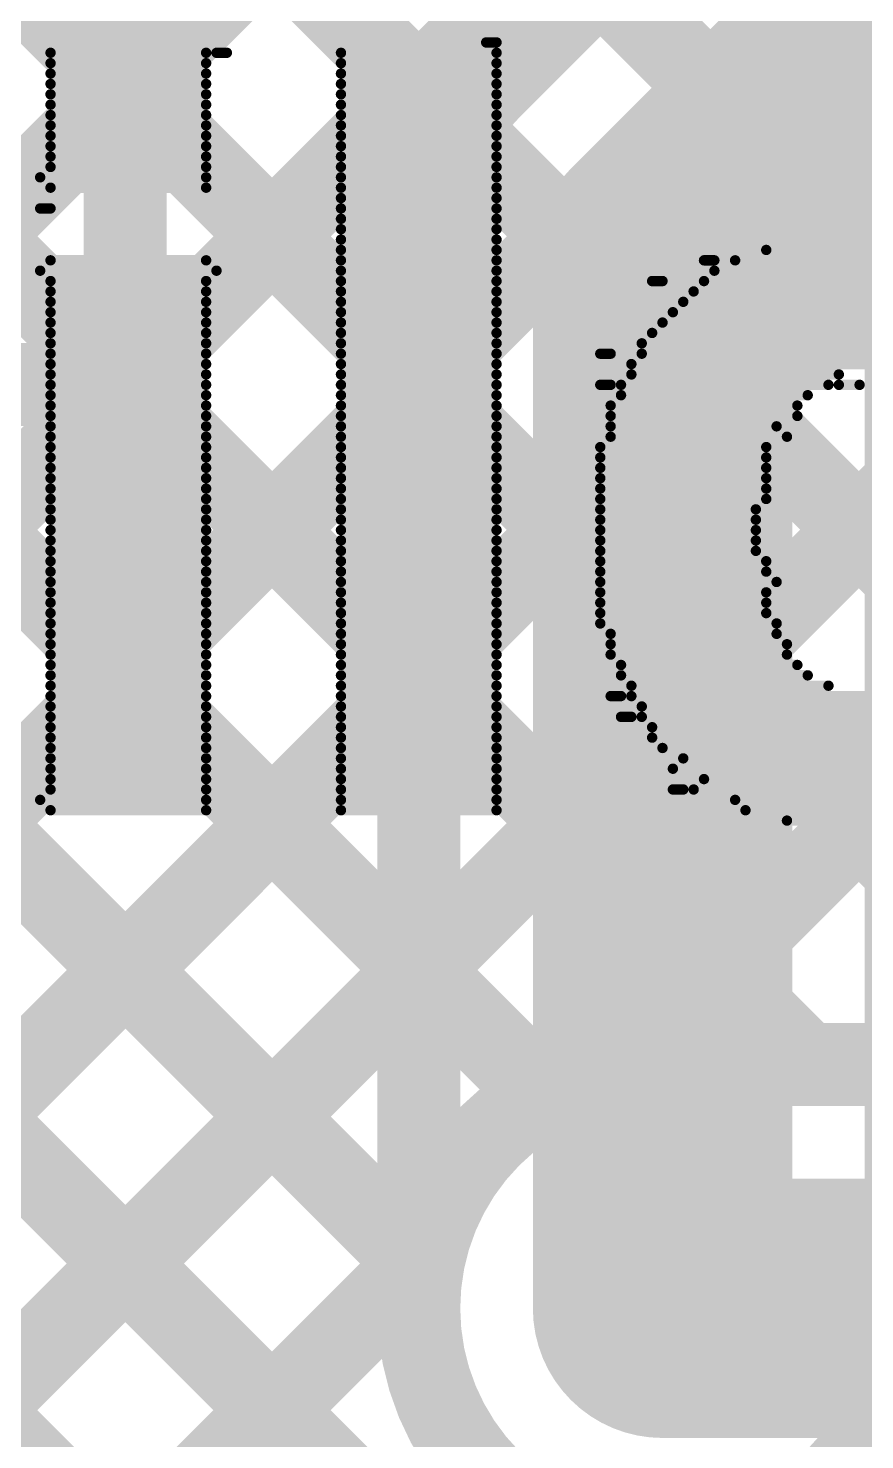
# Model space of a CAD drawing. Header units: millimetres. Extents: x 0.84 to 3.69, y 1.83 to 3.72.
# Drawn here: x 1.4048 to 1.4855, y 2.1043 to 2.2404 of the extents above; entities that cross this region are included whole.
import ezdxf

# ---------------------------------------------------------------- set-up
doc = ezdxf.new("R2010")
doc.units = ezdxf.units.MM
doc.header["$MEASUREMENT"] = 0
for name, color, linetype in [('BottomLayer', 5, 'Continuous'), ('BottomOverlay', 54, 'Continuous'), ('BottomSolder', 6, 'Continuous'), ('MultiLayer', 9, 'Continuous'), ('TopLayer', 1, 'Continuous'), ('TopSolder', 216, 'Continuous'), ('ViaHoleLayer', 16, 'Continuous')]:
    doc.layers.add(name, color=color, linetype=linetype)

msp = doc.modelspace()

# ---------------------------------------------------------------- linework, layer by layer
at = {"layer": 'BottomLayer'}
for points, const_width in [([(0.97539, 2.645), (1.47989, 2.1405)], 0.008), ([(1.00367, 2.645), (1.50817, 2.1405)], 0.008), ([(1.03196, 2.645), (1.53646, 2.1405)], 0.008), ([(1.06368, 2.52842), (1.45457, 2.13753)], 0.008), ([(1.0616, 2.50222), (1.44284, 2.12098)], 0.008), ([(1.05228, 2.48326), (1.66753, 1.868)], 0.008), ([(1.03816, 2.46909), (1.63925, 1.868)], 0.008), ([(1.17961, 1.915), (1.63711, 2.3725)], 0.008), ([(1.1809, 2.00114), (1.55226, 2.3725)], 0.008), ([(1.1809, 1.94457), (1.60882, 2.3725)], 0.008), ([(1.1809, 1.97286), (1.58054, 2.3725)], 0.008), ([(1.20789, 1.915), (1.66539, 2.3725)], 0.008), ([(1.33274, 2.3725), (1.56474, 2.1405)], 0.008), ([(1.36102, 2.3725), (1.59302, 2.1405)], 0.008), ([(1.46118, 2.14), (1.69368, 2.3725)], 0.008), ([(1.466, 2.1405), (1.638, 2.1405)], 0.008), ([(1.466, 2.117), (1.638, 2.117)], 0.025), ([(1.23618, 1.915), (1.443, 2.12182)], 0.008)]:
    msp.add_lwpolyline(points, dxfattribs=dict(at, const_width=const_width))
at = {"layer": 'BottomLayer', "const_width": 0.008}
msp.add_lwpolyline([(1.466, 2.0935, -1), (1.466, 2.1405)], format="xyb", dxfattribs=at)
at = {"layer": 'BottomLayer'}
for points, const_width in [([(1.464, 2.1405, 1), (1.468, 2.1405, 1)], 0.004), ([(1.464, 2.1405, 1), (1.468, 2.1405, 1)], 0.004), ([(1.47789, 2.1405, 1), (1.48189, 2.1405, 1)], 0.004), ([(1.45918, 2.14, 1), (1.46318, 2.14, 1)], 0.004), ([(1.45257, 2.13753, 1), (1.45657, 2.13753, 1)], 0.004), ([(1.45975, 2.117, 1), (1.47225, 2.117, 1)], 0.0125), ([(1.46009, 2.117, 1), (1.47191, 2.117, 1)], 0.01181), ([(1.44084, 2.12098, 1), (1.44484, 2.12098, 1)], 0.004), ([(1.441, 2.12182, 1), (1.445, 2.12182, 1)], 0.004)]:
    msp.add_lwpolyline(points, format="xyb", close=True, dxfattribs=dict(at, const_width=const_width))
at = {"layer": 'BottomOverlay', "const_width": 0.001}
for points in [[(1.449, 2.239), (1.45, 2.239)], [(1.407, 2.238), (1.422, 2.238)], [(1.423, 2.238), (1.424, 2.238)], [(1.435, 2.238), (1.45, 2.238)], [(1.407, 2.237), (1.422, 2.237)], [(1.435, 2.237), (1.45, 2.237)], [(1.407, 2.236), (1.422, 2.236)], [(1.407, 2.235), (1.422, 2.235)], [(1.435, 2.236), (1.45, 2.236)], [(1.435, 2.235), (1.45, 2.235)], [(1.407, 2.234), (1.422, 2.234)], [(1.435, 2.234), (1.45, 2.234)], [(1.407, 2.233), (1.422, 2.233)], [(1.407, 2.232), (1.422, 2.232)], [(1.435, 2.233), (1.45, 2.233)], [(1.435, 2.232), (1.45, 2.232)], [(1.407, 2.231), (1.422, 2.231)], [(1.435, 2.231), (1.45, 2.231)], [(1.407, 2.23), (1.422, 2.23)], [(1.435, 2.23), (1.45, 2.23)], [(1.407, 2.229), (1.422, 2.229)], [(1.407, 2.228), (1.422, 2.228)], [(1.435, 2.229), (1.45, 2.229)], [(1.435, 2.228), (1.45, 2.228)], [(1.407, 2.227), (1.422, 2.227)], [(1.435, 2.227), (1.45, 2.227)], [(1.406, 2.226), (1.422, 2.226)], [(1.435, 2.226), (1.45, 2.226)], [(1.407, 2.225), (1.422, 2.225)], [(1.435, 2.225), (1.45, 2.225)], [(1.435, 2.224), (1.45, 2.224)], [(1.406, 2.223), (1.407, 2.223)], [(1.435, 2.223), (1.45, 2.223)], [(1.435, 2.222), (1.45, 2.222)], [(1.435, 2.221), (1.45, 2.221)], [(1.435, 2.22), (1.45, 2.22)], [(1.435, 2.219), (1.45, 2.219)], [(1.476, 2.219), (1.488, 2.219)], [(1.406, 2.217), (1.423, 2.217)], [(1.407, 2.218), (1.422, 2.218)], [(1.435, 2.218), (1.45, 2.218)], [(1.435, 2.217), (1.45, 2.217)], [(1.47, 2.218), (1.471, 2.218)], [(1.471, 2.217), (1.493, 2.217)], [(1.473, 2.218), (1.491, 2.218)], [(1.407, 2.216), (1.422, 2.216)], [(1.435, 2.216), (1.45, 2.216)], [(1.465, 2.216), (1.466, 2.216)], [(1.47, 2.216), (1.494, 2.216)], [(1.407, 2.215), (1.422, 2.215)], [(1.435, 2.215), (1.45, 2.215)], [(1.469, 2.215), (1.495, 2.215)], [(1.407, 2.214), (1.422, 2.214)], [(1.407, 2.213), (1.422, 2.213)], [(1.435, 2.214), (1.45, 2.214)], [(1.435, 2.213), (1.45, 2.213)], [(1.467, 2.213), (1.512, 2.213)], [(1.468, 2.214), (1.497, 2.214)], [(1.407, 2.212), (1.422, 2.212)], [(1.435, 2.212), (1.45, 2.212)], [(1.466, 2.212), (1.512, 2.212)], [(1.407, 2.211), (1.422, 2.211)], [(1.435, 2.211), (1.45, 2.211)], [(1.465, 2.211), (1.512, 2.211)], [(1.407, 2.21), (1.422, 2.21)], [(1.407, 2.209), (1.422, 2.209)], [(1.435, 2.21), (1.45, 2.21)], [(1.435, 2.209), (1.45, 2.209)], [(1.46, 2.209), (1.461, 2.209)], [(1.464, 2.21), (1.512, 2.21)], [(1.464, 2.209), (1.512, 2.209)], [(1.407, 2.208), (1.422, 2.208)], [(1.435, 2.208), (1.45, 2.208)], [(1.463, 2.208), (1.512, 2.208)], [(1.407, 2.207), (1.422, 2.207)], [(1.435, 2.207), (1.45, 2.207)], [(1.463, 2.207), (1.483, 2.207)], [(1.407, 2.206), (1.422, 2.206)], [(1.407, 2.205), (1.422, 2.205)], [(1.435, 2.206), (1.45, 2.206)], [(1.435, 2.205), (1.45, 2.205)], [(1.46, 2.206), (1.461, 2.206)], [(1.462, 2.206), (1.482, 2.206)], [(1.462, 2.205), (1.48, 2.205)], [(1.483, 2.206), (1.485, 2.206)], [(1.407, 2.204), (1.422, 2.204)], [(1.435, 2.204), (1.45, 2.204)], [(1.461, 2.204), (1.479, 2.204)], [(1.407, 2.203), (1.422, 2.203)], [(1.435, 2.203), (1.45, 2.203)], [(1.461, 2.203), (1.479, 2.203)], [(1.407, 2.202), (1.422, 2.202)], [(1.407, 2.201), (1.422, 2.201)], [(1.435, 2.202), (1.45, 2.202)], [(1.435, 2.201), (1.45, 2.201)], [(1.461, 2.202), (1.477, 2.202)], [(1.461, 2.201), (1.478, 2.201)], [(1.407, 2.2), (1.422, 2.2)], [(1.435, 2.2), (1.45, 2.2)], [(1.46, 2.2), (1.476, 2.2)], [(1.407, 2.199), (1.422, 2.199)], [(1.407, 2.198), (1.422, 2.198)], [(1.435, 2.199), (1.45, 2.199)], [(1.435, 2.198), (1.45, 2.198)], [(1.46, 2.199), (1.476, 2.199)], [(1.46, 2.198), (1.476, 2.198)], [(1.407, 2.197), (1.422, 2.197)], [(1.435, 2.197), (1.45, 2.197)], [(1.46, 2.197), (1.476, 2.197)], [(1.407, 2.196), (1.422, 2.196)], [(1.435, 2.196), (1.45, 2.196)], [(1.46, 2.196), (1.476, 2.196)], [(1.407, 2.195), (1.422, 2.195)], [(1.407, 2.194), (1.422, 2.194)], [(1.435, 2.195), (1.45, 2.195)], [(1.435, 2.194), (1.45, 2.194)], [(1.46, 2.195), (1.476, 2.195)], [(1.46, 2.194), (1.475, 2.194)], [(1.407, 2.193), (1.422, 2.193)], [(1.435, 2.193), (1.45, 2.193)], [(1.46, 2.193), (1.475, 2.193)], [(1.407, 2.192), (1.422, 2.192)], [(1.435, 2.192), (1.45, 2.192)], [(1.46, 2.192), (1.475, 2.192)], [(1.407, 2.191), (1.422, 2.191)], [(1.407, 2.19), (1.422, 2.19)], [(1.435, 2.191), (1.45, 2.191)], [(1.435, 2.19), (1.45, 2.19)], [(1.46, 2.191), (1.475, 2.191)], [(1.46, 2.19), (1.475, 2.19)], [(1.407, 2.189), (1.422, 2.189)], [(1.435, 2.189), (1.45, 2.189)], [(1.46, 2.189), (1.476, 2.189)], [(1.407, 2.188), (1.422, 2.188)], [(1.435, 2.188), (1.45, 2.188)], [(1.46, 2.188), (1.476, 2.188)], [(1.407, 2.187), (1.422, 2.187)], [(1.407, 2.186), (1.422, 2.186)], [(1.435, 2.187), (1.45, 2.187)], [(1.435, 2.186), (1.45, 2.186)], [(1.46, 2.187), (1.477, 2.187)], [(1.46, 2.186), (1.476, 2.186)], [(1.407, 2.185), (1.422, 2.185)], [(1.435, 2.185), (1.45, 2.185)], [(1.46, 2.185), (1.476, 2.185)], [(1.407, 2.184), (1.422, 2.184)], [(1.407, 2.183), (1.422, 2.183)], [(1.435, 2.184), (1.45, 2.184)], [(1.435, 2.183), (1.45, 2.183)], [(1.46, 2.184), (1.476, 2.184)], [(1.46, 2.183), (1.477, 2.183)], [(1.407, 2.182), (1.422, 2.182)], [(1.435, 2.182), (1.45, 2.182)], [(1.461, 2.182), (1.477, 2.182)], [(1.407, 2.181), (1.422, 2.181)], [(1.435, 2.181), (1.45, 2.181)], [(1.461, 2.181), (1.478, 2.181)], [(1.407, 2.18), (1.422, 2.18)], [(1.407, 2.179), (1.422, 2.179)], [(1.435, 2.18), (1.45, 2.18)], [(1.435, 2.179), (1.45, 2.179)], [(1.461, 2.18), (1.478, 2.18)], [(1.462, 2.179), (1.479, 2.179)], [(1.407, 2.178), (1.422, 2.178)], [(1.435, 2.178), (1.45, 2.178)], [(1.462, 2.178), (1.48, 2.178)], [(1.407, 2.177), (1.422, 2.177)], [(1.435, 2.177), (1.45, 2.177)], [(1.463, 2.177), (1.482, 2.177)], [(1.407, 2.176), (1.422, 2.176)], [(1.407, 2.175), (1.422, 2.175)], [(1.435, 2.176), (1.45, 2.176)], [(1.435, 2.175), (1.45, 2.175)], [(1.461, 2.176), (1.462, 2.176)], [(1.463, 2.176), (1.512, 2.176)], [(1.464, 2.175), (1.512, 2.175)], [(1.407, 2.174), (1.422, 2.174)], [(1.435, 2.174), (1.45, 2.174)], [(1.462, 2.174), (1.463, 2.174)], [(1.464, 2.174), (1.512, 2.174)], [(1.407, 2.173), (1.422, 2.173)], [(1.435, 2.173), (1.45, 2.173)], [(1.465, 2.173), (1.512, 2.173)], [(1.407, 2.172), (1.422, 2.172)], [(1.407, 2.171), (1.422, 2.171)], [(1.435, 2.172), (1.45, 2.172)], [(1.435, 2.171), (1.45, 2.171)], [(1.465, 2.172), (1.512, 2.172)], [(1.466, 2.171), (1.512, 2.171)], [(1.407, 2.17), (1.422, 2.17)], [(1.435, 2.17), (1.45, 2.17)], [(1.468, 2.17), (1.512, 2.17)], [(1.407, 2.169), (1.422, 2.169)], [(1.435, 2.169), (1.45, 2.169)], [(1.467, 2.169), (1.496, 2.169)], [(1.407, 2.168), (1.422, 2.168)], [(1.407, 2.167), (1.422, 2.167)], [(1.435, 2.168), (1.45, 2.168)], [(1.435, 2.167), (1.45, 2.167)], [(1.467, 2.167), (1.468, 2.167)], [(1.469, 2.167), (1.493, 2.167)], [(1.47, 2.168), (1.495, 2.168)], [(1.406, 2.166), (1.422, 2.166)], [(1.435, 2.166), (1.45, 2.166)], [(1.473, 2.166), (1.492, 2.166)], [(1.407, 2.165), (1.422, 2.165)], [(1.435, 2.165), (1.45, 2.165)], [(1.474, 2.165), (1.49, 2.165)], [(1.478, 2.164), (1.487, 2.164)]]:
    msp.add_lwpolyline(points, dxfattribs=at)
at = {"layer": 'BottomOverlay', "const_width": 0.0005}
for points in [[(1.44875, 2.239, 1), (1.44925, 2.239, 1)], [(1.44975, 2.239, 1), (1.45025, 2.239, 1)], [(1.40675, 2.238, 1), (1.40725, 2.238, 1)], [(1.42175, 2.238, 1), (1.42225, 2.238, 1)], [(1.42275, 2.238, 1), (1.42325, 2.238, 1)], [(1.42375, 2.238, 1), (1.42425, 2.238, 1)], [(1.43475, 2.238, 1), (1.43525, 2.238, 1)], [(1.44975, 2.238, 1), (1.45025, 2.238, 1)], [(1.40675, 2.237, 1), (1.40725, 2.237, 1)], [(1.42175, 2.237, 1), (1.42225, 2.237, 1)], [(1.43475, 2.237, 1), (1.43525, 2.237, 1)], [(1.44975, 2.237, 1), (1.45025, 2.237, 1)], [(1.40675, 2.236, 1), (1.40725, 2.236, 1)], [(1.40675, 2.235, 1), (1.40725, 2.235, 1)], [(1.42175, 2.236, 1), (1.42225, 2.236, 1)], [(1.42175, 2.235, 1), (1.42225, 2.235, 1)], [(1.43475, 2.236, 1), (1.43525, 2.236, 1)], [(1.43475, 2.235, 1), (1.43525, 2.235, 1)], [(1.44975, 2.236, 1), (1.45025, 2.236, 1)], [(1.44975, 2.235, 1), (1.45025, 2.235, 1)], [(1.40675, 2.234, 1), (1.40725, 2.234, 1)], [(1.42175, 2.234, 1), (1.42225, 2.234, 1)], [(1.43475, 2.234, 1), (1.43525, 2.234, 1)], [(1.44975, 2.234, 1), (1.45025, 2.234, 1)], [(1.40675, 2.233, 1), (1.40725, 2.233, 1)], [(1.40675, 2.232, 1), (1.40725, 2.232, 1)], [(1.42175, 2.233, 1), (1.42225, 2.233, 1)], [(1.42175, 2.232, 1), (1.42225, 2.232, 1)], [(1.43475, 2.233, 1), (1.43525, 2.233, 1)], [(1.43475, 2.232, 1), (1.43525, 2.232, 1)], [(1.44975, 2.233, 1), (1.45025, 2.233, 1)], [(1.44975, 2.232, 1), (1.45025, 2.232, 1)], [(1.40675, 2.231, 1), (1.40725, 2.231, 1)], [(1.42175, 2.231, 1), (1.42225, 2.231, 1)], [(1.43475, 2.231, 1), (1.43525, 2.231, 1)], [(1.44975, 2.231, 1), (1.45025, 2.231, 1)], [(1.40675, 2.23, 1), (1.40725, 2.23, 1)], [(1.42175, 2.23, 1), (1.42225, 2.23, 1)], [(1.43475, 2.23, 1), (1.43525, 2.23, 1)], [(1.44975, 2.23, 1), (1.45025, 2.23, 1)], [(1.40675, 2.229, 1), (1.40725, 2.229, 1)], [(1.40675, 2.228, 1), (1.40725, 2.228, 1)], [(1.42175, 2.229, 1), (1.42225, 2.229, 1)], [(1.42175, 2.228, 1), (1.42225, 2.228, 1)], [(1.43475, 2.229, 1), (1.43525, 2.229, 1)], [(1.43475, 2.228, 1), (1.43525, 2.228, 1)], [(1.44975, 2.229, 1), (1.45025, 2.229, 1)], [(1.44975, 2.228, 1), (1.45025, 2.228, 1)], [(1.40675, 2.227, 1), (1.40725, 2.227, 1)], [(1.42175, 2.227, 1), (1.42225, 2.227, 1)], [(1.43475, 2.227, 1), (1.43525, 2.227, 1)], [(1.44975, 2.227, 1), (1.45025, 2.227, 1)], [(1.40575, 2.226, 1), (1.40625, 2.226, 1)], [(1.42175, 2.226, 1), (1.42225, 2.226, 1)], [(1.43475, 2.226, 1), (1.43525, 2.226, 1)], [(1.44975, 2.226, 1), (1.45025, 2.226, 1)], [(1.40675, 2.225, 1), (1.40725, 2.225, 1)], [(1.42175, 2.225, 1), (1.42225, 2.225, 1)], [(1.43475, 2.225, 1), (1.43525, 2.225, 1)], [(1.43475, 2.224, 1), (1.43525, 2.224, 1)], [(1.44975, 2.225, 1), (1.45025, 2.225, 1)], [(1.44975, 2.224, 1), (1.45025, 2.224, 1)], [(1.40575, 2.223, 1), (1.40625, 2.223, 1)], [(1.40675, 2.223, 1), (1.40725, 2.223, 1)], [(1.43475, 2.223, 1), (1.43525, 2.223, 1)], [(1.44975, 2.223, 1), (1.45025, 2.223, 1)], [(1.43475, 2.222, 1), (1.43525, 2.222, 1)], [(1.44975, 2.222, 1), (1.45025, 2.222, 1)], [(1.43475, 2.221, 1), (1.43525, 2.221, 1)], [(1.43475, 2.22, 1), (1.43525, 2.22, 1)], [(1.44975, 2.221, 1), (1.45025, 2.221, 1)], [(1.44975, 2.22, 1), (1.45025, 2.22, 1)], [(1.43475, 2.219, 1), (1.43525, 2.219, 1)], [(1.44975, 2.219, 1), (1.45025, 2.219, 1)], [(1.47575, 2.219, 1), (1.47625, 2.219, 1)], [(1.40575, 2.217, 1), (1.40625, 2.217, 1)], [(1.40675, 2.218, 1), (1.40725, 2.218, 1)], [(1.42175, 2.218, 1), (1.42225, 2.218, 1)], [(1.42275, 2.217, 1), (1.42325, 2.217, 1)], [(1.43475, 2.218, 1), (1.43525, 2.218, 1)], [(1.43475, 2.217, 1), (1.43525, 2.217, 1)], [(1.44975, 2.218, 1), (1.45025, 2.218, 1)], [(1.44975, 2.217, 1), (1.45025, 2.217, 1)], [(1.46975, 2.218, 1), (1.47025, 2.218, 1)], [(1.47075, 2.218, 1), (1.47125, 2.218, 1)], [(1.47075, 2.217, 1), (1.47125, 2.217, 1)], [(1.47275, 2.218, 1), (1.47325, 2.218, 1)], [(1.40675, 2.216, 1), (1.40725, 2.216, 1)], [(1.42175, 2.216, 1), (1.42225, 2.216, 1)], [(1.43475, 2.216, 1), (1.43525, 2.216, 1)], [(1.44975, 2.216, 1), (1.45025, 2.216, 1)], [(1.46475, 2.216, 1), (1.46525, 2.216, 1)], [(1.46575, 2.216, 1), (1.46625, 2.216, 1)], [(1.46975, 2.216, 1), (1.47025, 2.216, 1)], [(1.40675, 2.215, 1), (1.40725, 2.215, 1)], [(1.42175, 2.215, 1), (1.42225, 2.215, 1)], [(1.43475, 2.215, 1), (1.43525, 2.215, 1)], [(1.44975, 2.215, 1), (1.45025, 2.215, 1)], [(1.46875, 2.215, 1), (1.46925, 2.215, 1)], [(1.40675, 2.214, 1), (1.40725, 2.214, 1)], [(1.40675, 2.213, 1), (1.40725, 2.213, 1)], [(1.42175, 2.214, 1), (1.42225, 2.214, 1)], [(1.42175, 2.213, 1), (1.42225, 2.213, 1)], [(1.43475, 2.214, 1), (1.43525, 2.214, 1)], [(1.43475, 2.213, 1), (1.43525, 2.213, 1)], [(1.44975, 2.214, 1), (1.45025, 2.214, 1)], [(1.44975, 2.213, 1), (1.45025, 2.213, 1)], [(1.46675, 2.213, 1), (1.46725, 2.213, 1)], [(1.46775, 2.214, 1), (1.46825, 2.214, 1)], [(1.40675, 2.212, 1), (1.40725, 2.212, 1)], [(1.42175, 2.212, 1), (1.42225, 2.212, 1)], [(1.43475, 2.212, 1), (1.43525, 2.212, 1)], [(1.44975, 2.212, 1), (1.45025, 2.212, 1)], [(1.46575, 2.212, 1), (1.46625, 2.212, 1)], [(1.40675, 2.211, 1), (1.40725, 2.211, 1)], [(1.42175, 2.211, 1), (1.42225, 2.211, 1)], [(1.43475, 2.211, 1), (1.43525, 2.211, 1)], [(1.44975, 2.211, 1), (1.45025, 2.211, 1)], [(1.46475, 2.211, 1), (1.46525, 2.211, 1)], [(1.40675, 2.21, 1), (1.40725, 2.21, 1)], [(1.40675, 2.209, 1), (1.40725, 2.209, 1)], [(1.42175, 2.21, 1), (1.42225, 2.21, 1)], [(1.42175, 2.209, 1), (1.42225, 2.209, 1)], [(1.43475, 2.21, 1), (1.43525, 2.21, 1)], [(1.43475, 2.209, 1), (1.43525, 2.209, 1)], [(1.44975, 2.21, 1), (1.45025, 2.21, 1)], [(1.44975, 2.209, 1), (1.45025, 2.209, 1)], [(1.45975, 2.209, 1), (1.46025, 2.209, 1)], [(1.46075, 2.209, 1), (1.46125, 2.209, 1)], [(1.46375, 2.21, 1), (1.46425, 2.21, 1)], [(1.46375, 2.209, 1), (1.46425, 2.209, 1)], [(1.40675, 2.208, 1), (1.40725, 2.208, 1)], [(1.42175, 2.208, 1), (1.42225, 2.208, 1)], [(1.43475, 2.208, 1), (1.43525, 2.208, 1)], [(1.44975, 2.208, 1), (1.45025, 2.208, 1)], [(1.46275, 2.208, 1), (1.46325, 2.208, 1)], [(1.40675, 2.207, 1), (1.40725, 2.207, 1)], [(1.42175, 2.207, 1), (1.42225, 2.207, 1)], [(1.43475, 2.207, 1), (1.43525, 2.207, 1)], [(1.44975, 2.207, 1), (1.45025, 2.207, 1)], [(1.46275, 2.207, 1), (1.46325, 2.207, 1)], [(1.48275, 2.207, 1), (1.48325, 2.207, 1)], [(1.40675, 2.206, 1), (1.40725, 2.206, 1)], [(1.40675, 2.205, 1), (1.40725, 2.205, 1)], [(1.42175, 2.206, 1), (1.42225, 2.206, 1)], [(1.42175, 2.205, 1), (1.42225, 2.205, 1)], [(1.43475, 2.206, 1), (1.43525, 2.206, 1)], [(1.43475, 2.205, 1), (1.43525, 2.205, 1)], [(1.44975, 2.206, 1), (1.45025, 2.206, 1)], [(1.44975, 2.205, 1), (1.45025, 2.205, 1)], [(1.45975, 2.206, 1), (1.46025, 2.206, 1)], [(1.46075, 2.206, 1), (1.46125, 2.206, 1)], [(1.46175, 2.206, 1), (1.46225, 2.206, 1)], [(1.46175, 2.205, 1), (1.46225, 2.205, 1)], [(1.47975, 2.205, 1), (1.48025, 2.205, 1)], [(1.48175, 2.206, 1), (1.48225, 2.206, 1)], [(1.48275, 2.206, 1), (1.48325, 2.206, 1)], [(1.48475, 2.206, 1), (1.48525, 2.206, 1)], [(1.40675, 2.204, 1), (1.40725, 2.204, 1)], [(1.42175, 2.204, 1), (1.42225, 2.204, 1)], [(1.43475, 2.204, 1), (1.43525, 2.204, 1)], [(1.44975, 2.204, 1), (1.45025, 2.204, 1)], [(1.46075, 2.204, 1), (1.46125, 2.204, 1)], [(1.47875, 2.204, 1), (1.47925, 2.204, 1)], [(1.40675, 2.203, 1), (1.40725, 2.203, 1)], [(1.42175, 2.203, 1), (1.42225, 2.203, 1)], [(1.43475, 2.203, 1), (1.43525, 2.203, 1)], [(1.44975, 2.203, 1), (1.45025, 2.203, 1)], [(1.46075, 2.203, 1), (1.46125, 2.203, 1)], [(1.47875, 2.203, 1), (1.47925, 2.203, 1)], [(1.40675, 2.202, 1), (1.40725, 2.202, 1)], [(1.40675, 2.201, 1), (1.40725, 2.201, 1)], [(1.42175, 2.202, 1), (1.42225, 2.202, 1)], [(1.42175, 2.201, 1), (1.42225, 2.201, 1)], [(1.43475, 2.202, 1), (1.43525, 2.202, 1)], [(1.43475, 2.201, 1), (1.43525, 2.201, 1)], [(1.44975, 2.202, 1), (1.45025, 2.202, 1)], [(1.44975, 2.201, 1), (1.45025, 2.201, 1)], [(1.46075, 2.202, 1), (1.46125, 2.202, 1)], [(1.46075, 2.201, 1), (1.46125, 2.201, 1)], [(1.47675, 2.202, 1), (1.47725, 2.202, 1)], [(1.47775, 2.201, 1), (1.47825, 2.201, 1)], [(1.40675, 2.2, 1), (1.40725, 2.2, 1)], [(1.42175, 2.2, 1), (1.42225, 2.2, 1)], [(1.43475, 2.2, 1), (1.43525, 2.2, 1)], [(1.44975, 2.2, 1), (1.45025, 2.2, 1)], [(1.45975, 2.2, 1), (1.46025, 2.2, 1)], [(1.47575, 2.2, 1), (1.47625, 2.2, 1)], [(1.40675, 2.199, 1), (1.40725, 2.199, 1)], [(1.40675, 2.198, 1), (1.40725, 2.198, 1)], [(1.42175, 2.199, 1), (1.42225, 2.199, 1)], [(1.42175, 2.198, 1), (1.42225, 2.198, 1)], [(1.43475, 2.199, 1), (1.43525, 2.199, 1)], [(1.43475, 2.198, 1), (1.43525, 2.198, 1)], [(1.44975, 2.199, 1), (1.45025, 2.199, 1)], [(1.44975, 2.198, 1), (1.45025, 2.198, 1)], [(1.45975, 2.199, 1), (1.46025, 2.199, 1)], [(1.45975, 2.198, 1), (1.46025, 2.198, 1)], [(1.47575, 2.199, 1), (1.47625, 2.199, 1)], [(1.47575, 2.198, 1), (1.47625, 2.198, 1)], [(1.40675, 2.197, 1), (1.40725, 2.197, 1)], [(1.42175, 2.197, 1), (1.42225, 2.197, 1)], [(1.43475, 2.197, 1), (1.43525, 2.197, 1)], [(1.44975, 2.197, 1), (1.45025, 2.197, 1)], [(1.45975, 2.197, 1), (1.46025, 2.197, 1)], [(1.47575, 2.197, 1), (1.47625, 2.197, 1)], [(1.40675, 2.196, 1), (1.40725, 2.196, 1)], [(1.42175, 2.196, 1), (1.42225, 2.196, 1)], [(1.43475, 2.196, 1), (1.43525, 2.196, 1)], [(1.44975, 2.196, 1), (1.45025, 2.196, 1)], [(1.45975, 2.196, 1), (1.46025, 2.196, 1)], [(1.47575, 2.196, 1), (1.47625, 2.196, 1)], [(1.40675, 2.195, 1), (1.40725, 2.195, 1)], [(1.40675, 2.194, 1), (1.40725, 2.194, 1)], [(1.42175, 2.195, 1), (1.42225, 2.195, 1)], [(1.42175, 2.194, 1), (1.42225, 2.194, 1)], [(1.43475, 2.195, 1), (1.43525, 2.195, 1)], [(1.43475, 2.194, 1), (1.43525, 2.194, 1)], [(1.44975, 2.195, 1), (1.45025, 2.195, 1)], [(1.44975, 2.194, 1), (1.45025, 2.194, 1)], [(1.45975, 2.195, 1), (1.46025, 2.195, 1)], [(1.45975, 2.194, 1), (1.46025, 2.194, 1)], [(1.47475, 2.194, 1), (1.47525, 2.194, 1)], [(1.47575, 2.195, 1), (1.47625, 2.195, 1)], [(1.40675, 2.193, 1), (1.40725, 2.193, 1)], [(1.42175, 2.193, 1), (1.42225, 2.193, 1)], [(1.43475, 2.193, 1), (1.43525, 2.193, 1)], [(1.44975, 2.193, 1), (1.45025, 2.193, 1)], [(1.45975, 2.193, 1), (1.46025, 2.193, 1)], [(1.47475, 2.193, 1), (1.47525, 2.193, 1)], [(1.40675, 2.192, 1), (1.40725, 2.192, 1)], [(1.42175, 2.192, 1), (1.42225, 2.192, 1)], [(1.43475, 2.192, 1), (1.43525, 2.192, 1)], [(1.44975, 2.192, 1), (1.45025, 2.192, 1)], [(1.45975, 2.192, 1), (1.46025, 2.192, 1)], [(1.47475, 2.192, 1), (1.47525, 2.192, 1)], [(1.40675, 2.191, 1), (1.40725, 2.191, 1)], [(1.40675, 2.19, 1), (1.40725, 2.19, 1)], [(1.42175, 2.191, 1), (1.42225, 2.191, 1)], [(1.42175, 2.19, 1), (1.42225, 2.19, 1)], [(1.43475, 2.191, 1), (1.43525, 2.191, 1)], [(1.43475, 2.19, 1), (1.43525, 2.19, 1)], [(1.44975, 2.191, 1), (1.45025, 2.191, 1)], [(1.44975, 2.19, 1), (1.45025, 2.19, 1)], [(1.45975, 2.191, 1), (1.46025, 2.191, 1)], [(1.45975, 2.19, 1), (1.46025, 2.19, 1)], [(1.47475, 2.191, 1), (1.47525, 2.191, 1)], [(1.47475, 2.19, 1), (1.47525, 2.19, 1)], [(1.40675, 2.189, 1), (1.40725, 2.189, 1)], [(1.42175, 2.189, 1), (1.42225, 2.189, 1)], [(1.43475, 2.189, 1), (1.43525, 2.189, 1)], [(1.44975, 2.189, 1), (1.45025, 2.189, 1)], [(1.45975, 2.189, 1), (1.46025, 2.189, 1)], [(1.47575, 2.189, 1), (1.47625, 2.189, 1)], [(1.40675, 2.188, 1), (1.40725, 2.188, 1)], [(1.42175, 2.188, 1), (1.42225, 2.188, 1)], [(1.43475, 2.188, 1), (1.43525, 2.188, 1)], [(1.44975, 2.188, 1), (1.45025, 2.188, 1)], [(1.45975, 2.188, 1), (1.46025, 2.188, 1)], [(1.47575, 2.188, 1), (1.47625, 2.188, 1)], [(1.40675, 2.187, 1), (1.40725, 2.187, 1)], [(1.40675, 2.186, 1), (1.40725, 2.186, 1)], [(1.42175, 2.187, 1), (1.42225, 2.187, 1)], [(1.42175, 2.186, 1), (1.42225, 2.186, 1)], [(1.43475, 2.187, 1), (1.43525, 2.187, 1)], [(1.43475, 2.186, 1), (1.43525, 2.186, 1)], [(1.44975, 2.187, 1), (1.45025, 2.187, 1)], [(1.44975, 2.186, 1), (1.45025, 2.186, 1)], [(1.45975, 2.187, 1), (1.46025, 2.187, 1)], [(1.45975, 2.186, 1), (1.46025, 2.186, 1)], [(1.47575, 2.186, 1), (1.47625, 2.186, 1)], [(1.47675, 2.187, 1), (1.47725, 2.187, 1)], [(1.40675, 2.185, 1), (1.40725, 2.185, 1)], [(1.42175, 2.185, 1), (1.42225, 2.185, 1)], [(1.43475, 2.185, 1), (1.43525, 2.185, 1)], [(1.44975, 2.185, 1), (1.45025, 2.185, 1)], [(1.45975, 2.185, 1), (1.46025, 2.185, 1)], [(1.47575, 2.185, 1), (1.47625, 2.185, 1)], [(1.40675, 2.184, 1), (1.40725, 2.184, 1)], [(1.40675, 2.183, 1), (1.40725, 2.183, 1)], [(1.42175, 2.184, 1), (1.42225, 2.184, 1)], [(1.42175, 2.183, 1), (1.42225, 2.183, 1)], [(1.43475, 2.184, 1), (1.43525, 2.184, 1)], [(1.43475, 2.183, 1), (1.43525, 2.183, 1)], [(1.44975, 2.184, 1), (1.45025, 2.184, 1)], [(1.44975, 2.183, 1), (1.45025, 2.183, 1)], [(1.45975, 2.184, 1), (1.46025, 2.184, 1)], [(1.45975, 2.183, 1), (1.46025, 2.183, 1)], [(1.47575, 2.184, 1), (1.47625, 2.184, 1)], [(1.47675, 2.183, 1), (1.47725, 2.183, 1)], [(1.40675, 2.182, 1), (1.40725, 2.182, 1)], [(1.42175, 2.182, 1), (1.42225, 2.182, 1)], [(1.43475, 2.182, 1), (1.43525, 2.182, 1)], [(1.44975, 2.182, 1), (1.45025, 2.182, 1)], [(1.46075, 2.182, 1), (1.46125, 2.182, 1)], [(1.47675, 2.182, 1), (1.47725, 2.182, 1)], [(1.40675, 2.181, 1), (1.40725, 2.181, 1)], [(1.42175, 2.181, 1), (1.42225, 2.181, 1)], [(1.43475, 2.181, 1), (1.43525, 2.181, 1)], [(1.44975, 2.181, 1), (1.45025, 2.181, 1)], [(1.46075, 2.181, 1), (1.46125, 2.181, 1)], [(1.47775, 2.181, 1), (1.47825, 2.181, 1)], [(1.40675, 2.18, 1), (1.40725, 2.18, 1)], [(1.40675, 2.179, 1), (1.40725, 2.179, 1)], [(1.42175, 2.18, 1), (1.42225, 2.18, 1)], [(1.42175, 2.179, 1), (1.42225, 2.179, 1)], [(1.43475, 2.18, 1), (1.43525, 2.18, 1)], [(1.43475, 2.179, 1), (1.43525, 2.179, 1)], [(1.44975, 2.18, 1), (1.45025, 2.18, 1)], [(1.44975, 2.179, 1), (1.45025, 2.179, 1)], [(1.46075, 2.18, 1), (1.46125, 2.18, 1)], [(1.46175, 2.179, 1), (1.46225, 2.179, 1)], [(1.47775, 2.18, 1), (1.47825, 2.18, 1)], [(1.47875, 2.179, 1), (1.47925, 2.179, 1)], [(1.40675, 2.178, 1), (1.40725, 2.178, 1)], [(1.42175, 2.178, 1), (1.42225, 2.178, 1)], [(1.43475, 2.178, 1), (1.43525, 2.178, 1)], [(1.44975, 2.178, 1), (1.45025, 2.178, 1)], [(1.46175, 2.178, 1), (1.46225, 2.178, 1)], [(1.47975, 2.178, 1), (1.48025, 2.178, 1)], [(1.40675, 2.177, 1), (1.40725, 2.177, 1)], [(1.42175, 2.177, 1), (1.42225, 2.177, 1)], [(1.43475, 2.177, 1), (1.43525, 2.177, 1)], [(1.44975, 2.177, 1), (1.45025, 2.177, 1)], [(1.46275, 2.177, 1), (1.46325, 2.177, 1)], [(1.48175, 2.177, 1), (1.48225, 2.177, 1)], [(1.40675, 2.176, 1), (1.40725, 2.176, 1)], [(1.40675, 2.175, 1), (1.40725, 2.175, 1)], [(1.42175, 2.176, 1), (1.42225, 2.176, 1)], [(1.42175, 2.175, 1), (1.42225, 2.175, 1)], [(1.43475, 2.176, 1), (1.43525, 2.176, 1)], [(1.43475, 2.175, 1), (1.43525, 2.175, 1)], [(1.44975, 2.176, 1), (1.45025, 2.176, 1)], [(1.44975, 2.175, 1), (1.45025, 2.175, 1)], [(1.46075, 2.176, 1), (1.46125, 2.176, 1)], [(1.46175, 2.176, 1), (1.46225, 2.176, 1)], [(1.46275, 2.176, 1), (1.46325, 2.176, 1)], [(1.46375, 2.175, 1), (1.46425, 2.175, 1)], [(1.40675, 2.174, 1), (1.40725, 2.174, 1)], [(1.42175, 2.174, 1), (1.42225, 2.174, 1)], [(1.43475, 2.174, 1), (1.43525, 2.174, 1)], [(1.44975, 2.174, 1), (1.45025, 2.174, 1)], [(1.46175, 2.174, 1), (1.46225, 2.174, 1)], [(1.46275, 2.174, 1), (1.46325, 2.174, 1)], [(1.46375, 2.174, 1), (1.46425, 2.174, 1)], [(1.40675, 2.173, 1), (1.40725, 2.173, 1)], [(1.42175, 2.173, 1), (1.42225, 2.173, 1)], [(1.43475, 2.173, 1), (1.43525, 2.173, 1)], [(1.44975, 2.173, 1), (1.45025, 2.173, 1)], [(1.46475, 2.173, 1), (1.46525, 2.173, 1)], [(1.40675, 2.172, 1), (1.40725, 2.172, 1)], [(1.40675, 2.171, 1), (1.40725, 2.171, 1)], [(1.42175, 2.172, 1), (1.42225, 2.172, 1)], [(1.42175, 2.171, 1), (1.42225, 2.171, 1)], [(1.43475, 2.172, 1), (1.43525, 2.172, 1)], [(1.43475, 2.171, 1), (1.43525, 2.171, 1)], [(1.44975, 2.172, 1), (1.45025, 2.172, 1)], [(1.44975, 2.171, 1), (1.45025, 2.171, 1)], [(1.46475, 2.172, 1), (1.46525, 2.172, 1)], [(1.46575, 2.171, 1), (1.46625, 2.171, 1)], [(1.40675, 2.17, 1), (1.40725, 2.17, 1)], [(1.42175, 2.17, 1), (1.42225, 2.17, 1)], [(1.43475, 2.17, 1), (1.43525, 2.17, 1)], [(1.44975, 2.17, 1), (1.45025, 2.17, 1)], [(1.46775, 2.17, 1), (1.46825, 2.17, 1)], [(1.40675, 2.169, 1), (1.40725, 2.169, 1)], [(1.42175, 2.169, 1), (1.42225, 2.169, 1)], [(1.43475, 2.169, 1), (1.43525, 2.169, 1)], [(1.44975, 2.169, 1), (1.45025, 2.169, 1)], [(1.46675, 2.169, 1), (1.46725, 2.169, 1)], [(1.40675, 2.168, 1), (1.40725, 2.168, 1)], [(1.40675, 2.167, 1), (1.40725, 2.167, 1)], [(1.42175, 2.168, 1), (1.42225, 2.168, 1)], [(1.42175, 2.167, 1), (1.42225, 2.167, 1)], [(1.43475, 2.168, 1), (1.43525, 2.168, 1)], [(1.43475, 2.167, 1), (1.43525, 2.167, 1)], [(1.44975, 2.168, 1), (1.45025, 2.168, 1)], [(1.44975, 2.167, 1), (1.45025, 2.167, 1)], [(1.46675, 2.167, 1), (1.46725, 2.167, 1)], [(1.46775, 2.167, 1), (1.46825, 2.167, 1)], [(1.46875, 2.167, 1), (1.46925, 2.167, 1)], [(1.46975, 2.168, 1), (1.47025, 2.168, 1)], [(1.40575, 2.166, 1), (1.40625, 2.166, 1)], [(1.42175, 2.166, 1), (1.42225, 2.166, 1)], [(1.43475, 2.166, 1), (1.43525, 2.166, 1)], [(1.44975, 2.166, 1), (1.45025, 2.166, 1)], [(1.47275, 2.166, 1), (1.47325, 2.166, 1)], [(1.40675, 2.165, 1), (1.40725, 2.165, 1)], [(1.42175, 2.165, 1), (1.42225, 2.165, 1)], [(1.43475, 2.165, 1), (1.43525, 2.165, 1)], [(1.44975, 2.165, 1), (1.45025, 2.165, 1)], [(1.47375, 2.165, 1), (1.47425, 2.165, 1)], [(1.47775, 2.164, 1), (1.47825, 2.164, 1)]]:
    msp.add_lwpolyline(points, format="xyb", close=True, dxfattribs=at)
at = {"layer": 'BottomSolder', "const_width": 0.00991}
msp.add_lwpolyline([(1.46105, 2.117, 1), (1.47095, 2.117, 1)], format="xyb", close=True, dxfattribs=at)
at = {"layer": 'MultiLayer', "const_width": 0.01181}
msp.add_lwpolyline([(1.46009, 2.117, 1), (1.47191, 2.117, 1)], format="xyb", close=True, dxfattribs=at)
at = {"layer": 'TopLayer'}
for points, const_width in [([(1.4142, 2.23444), (1.70943, 2.52968)], 0.008), ([(1.4142, 2.20616), (1.72104, 2.513)], 0.008), ([(1.4494, 2.23463), (1.71837, 2.5036)], 0.008), ([(1.466, 2.218), (1.735, 2.487)], 0.025), ([(1.4142, 2.20604), (1.4142, 2.31278)], 0.008), ([(1.4142, 2.26276), (1.44624, 2.23072)], 0.008), ([(1.4142, 2.23448), (1.4425, 2.20617)], 0.008), ([(1.466, 2.117), (1.466, 2.218)], 0.025), ([(1.4425, 2.117), (1.4425, 2.218)], 0.008), ([(1.4895, 2.20827), (1.49246, 2.21123)], 0.008), ([(1.4895, 2.117), (1.4895, 2.20827)], 0.008), ([(1.382, 2.14568), (1.4425, 2.20618)], 0.008), ([(1.382, 2.17396), (1.41408, 2.20604)], 0.008), ([(1.382, 2.20604), (1.4142, 2.20604)], 0.008), ([(1.38606, 2.20604), (1.4425, 2.1496)], 0.008), ([(1.4142, 2.20619), (1.4425, 2.17789)], 0.008), ([(1.4895, 2.19661), (1.49246, 2.19957)], 0.008), ([(1.4895, 2.18746), (1.49246, 2.18449)], 0.008), ([(1.382, 2.18182), (1.4425, 2.12132)], 0.008), ([(1.382, 2.11739), (1.4425, 2.17789)], 0.008), ([(1.4895, 2.16832), (1.49246, 2.17129)], 0.008), ([(1.4895, 2.15917), (1.49246, 2.15621)], 0.008), ([(1.382, 2.15353), (1.46001, 2.07553)], 0.008), ([(1.382, 2.08911), (1.4425, 2.14961)], 0.008), ([(1.4895, 2.14004), (1.49246, 2.143)], 0.008), ([(1.4895, 2.13089), (1.49246, 2.12792)], 0.008), ([(1.382, 2.12525), (1.43841, 2.06884)], 0.008), ([(1.382, 2.06082), (1.4425, 2.12132)], 0.008), ([(1.48871, 2.11097), (1.49246, 2.11472)], 0.008), ([(1.48653, 2.10557), (1.49246, 2.09964)], 0.008)]:
    msp.add_lwpolyline(points, dxfattribs=dict(at, const_width=const_width))
for points, const_width in [([(1.4122, 2.23448, 1), (1.4162, 2.23448, 1)], 0.004), ([(1.4122, 2.23444, 1), (1.4162, 2.23444, 1)], 0.004), ([(1.44738, 2.23462, 1), (1.45138, 2.23462, 1)], 0.004), ([(1.4474, 2.23463, 1), (1.4514, 2.23463, 1)], 0.004), ([(1.4474, 2.23463, 1), (1.4514, 2.23463, 1)], 0.004), ([(1.44424, 2.23072, 1), (1.44824, 2.23072, 1)], 0.004), ([(1.45975, 2.218, 1), (1.47225, 2.218, 1)], 0.0125), ([(1.45975, 2.218, 1), (1.47225, 2.218, 1)], 0.0125), ([(1.4405, 2.218, 1), (1.4445, 2.218, 1)], 0.004), ([(1.4405, 2.218, 1), (1.4445, 2.218, 1)], 0.004), ([(1.4405, 2.218, 1), (1.4445, 2.218, 1)], 0.004), ([(1.4875, 2.20827, 1), (1.4915, 2.20827, 1)], 0.004), ([(1.4875, 2.20827, 1), (1.4915, 2.20827, 1)], 0.004), ([(1.41208, 2.20604, 1), (1.41608, 2.20604, 1)], 0.004), ([(1.4122, 2.20619, 1), (1.4162, 2.20619, 1)], 0.004), ([(1.4122, 2.20616, 1), (1.4162, 2.20616, 1)], 0.004), ([(1.4122, 2.20604, 1), (1.4162, 2.20604, 1)], 0.004), ([(1.4122, 2.20604, 1), (1.4162, 2.20604, 1)], 0.004), ([(1.4405, 2.20618, 1), (1.4445, 2.20618, 1)], 0.004), ([(1.4405, 2.20617, 1), (1.4445, 2.20617, 1)], 0.004), ([(1.4875, 2.19661, 1), (1.4915, 2.19661, 1)], 0.004), ([(1.4875, 2.18746, 1), (1.4915, 2.18746, 1)], 0.004), ([(1.4405, 2.17789, 1), (1.4445, 2.17789, 1)], 0.004), ([(1.4405, 2.17789, 1), (1.4445, 2.17789, 1)], 0.004), ([(1.4875, 2.16832, 1), (1.4915, 2.16832, 1)], 0.004), ([(1.4875, 2.15917, 1), (1.4915, 2.15917, 1)], 0.004), ([(1.4405, 2.14961, 1), (1.4445, 2.14961, 1)], 0.004), ([(1.4405, 2.1496, 1), (1.4445, 2.1496, 1)], 0.004), ([(1.4875, 2.14004, 1), (1.4915, 2.14004, 1)], 0.004), ([(1.4875, 2.13089, 1), (1.4915, 2.13089, 1)], 0.004), ([(1.45975, 2.117, 1), (1.47225, 2.117, 1)], 0.0125), ([(1.46009, 2.117, 1), (1.47191, 2.117, 1)], 0.01181), ([(1.4405, 2.12132, 1), (1.4445, 2.12132, 1)], 0.004), ([(1.4405, 2.12132, 1), (1.4445, 2.12132, 1)], 0.004), ([(1.4405, 2.117, 1), (1.4445, 2.117, 1)], 0.004), ([(1.4405, 2.117, 1), (1.4445, 2.117, 1)], 0.004), ([(1.4875, 2.117, 1), (1.4915, 2.117, 1)], 0.004), ([(1.4875, 2.117, 1), (1.4915, 2.117, 1)], 0.004), ([(1.48671, 2.11097, 1), (1.49071, 2.11097, 1)], 0.004), ([(1.48453, 2.10557, 1), (1.48853, 2.10557, 1)], 0.004)]:
    msp.add_lwpolyline(points, format="xyb", close=True, dxfattribs=dict(at, const_width=const_width))
at = {"layer": 'TopLayer', "const_width": 0.008}
for points in [[(1.4425, 2.218, -0.199188), (1.4494, 2.23463)], [(1.4425, 2.218, -0.198912), (1.44938, 2.23462)], [(1.4895, 2.117, -1), (1.4425, 2.117)]]:
    msp.add_lwpolyline(points, format="xyb", dxfattribs=at)
at = {"layer": 'TopSolder', "const_width": 0.00991}
msp.add_lwpolyline([(1.46105, 2.117, 1), (1.47095, 2.117, 1)], format="xyb", close=True, dxfattribs=at)
at = {"layer": 'ViaHoleLayer', "const_width": 0.00591}
msp.add_lwpolyline([(1.46305, 2.117, 1), (1.46895, 2.117, 1)], format="xyb", close=True, dxfattribs=at)

doc.saveas('drawing.dxf')
